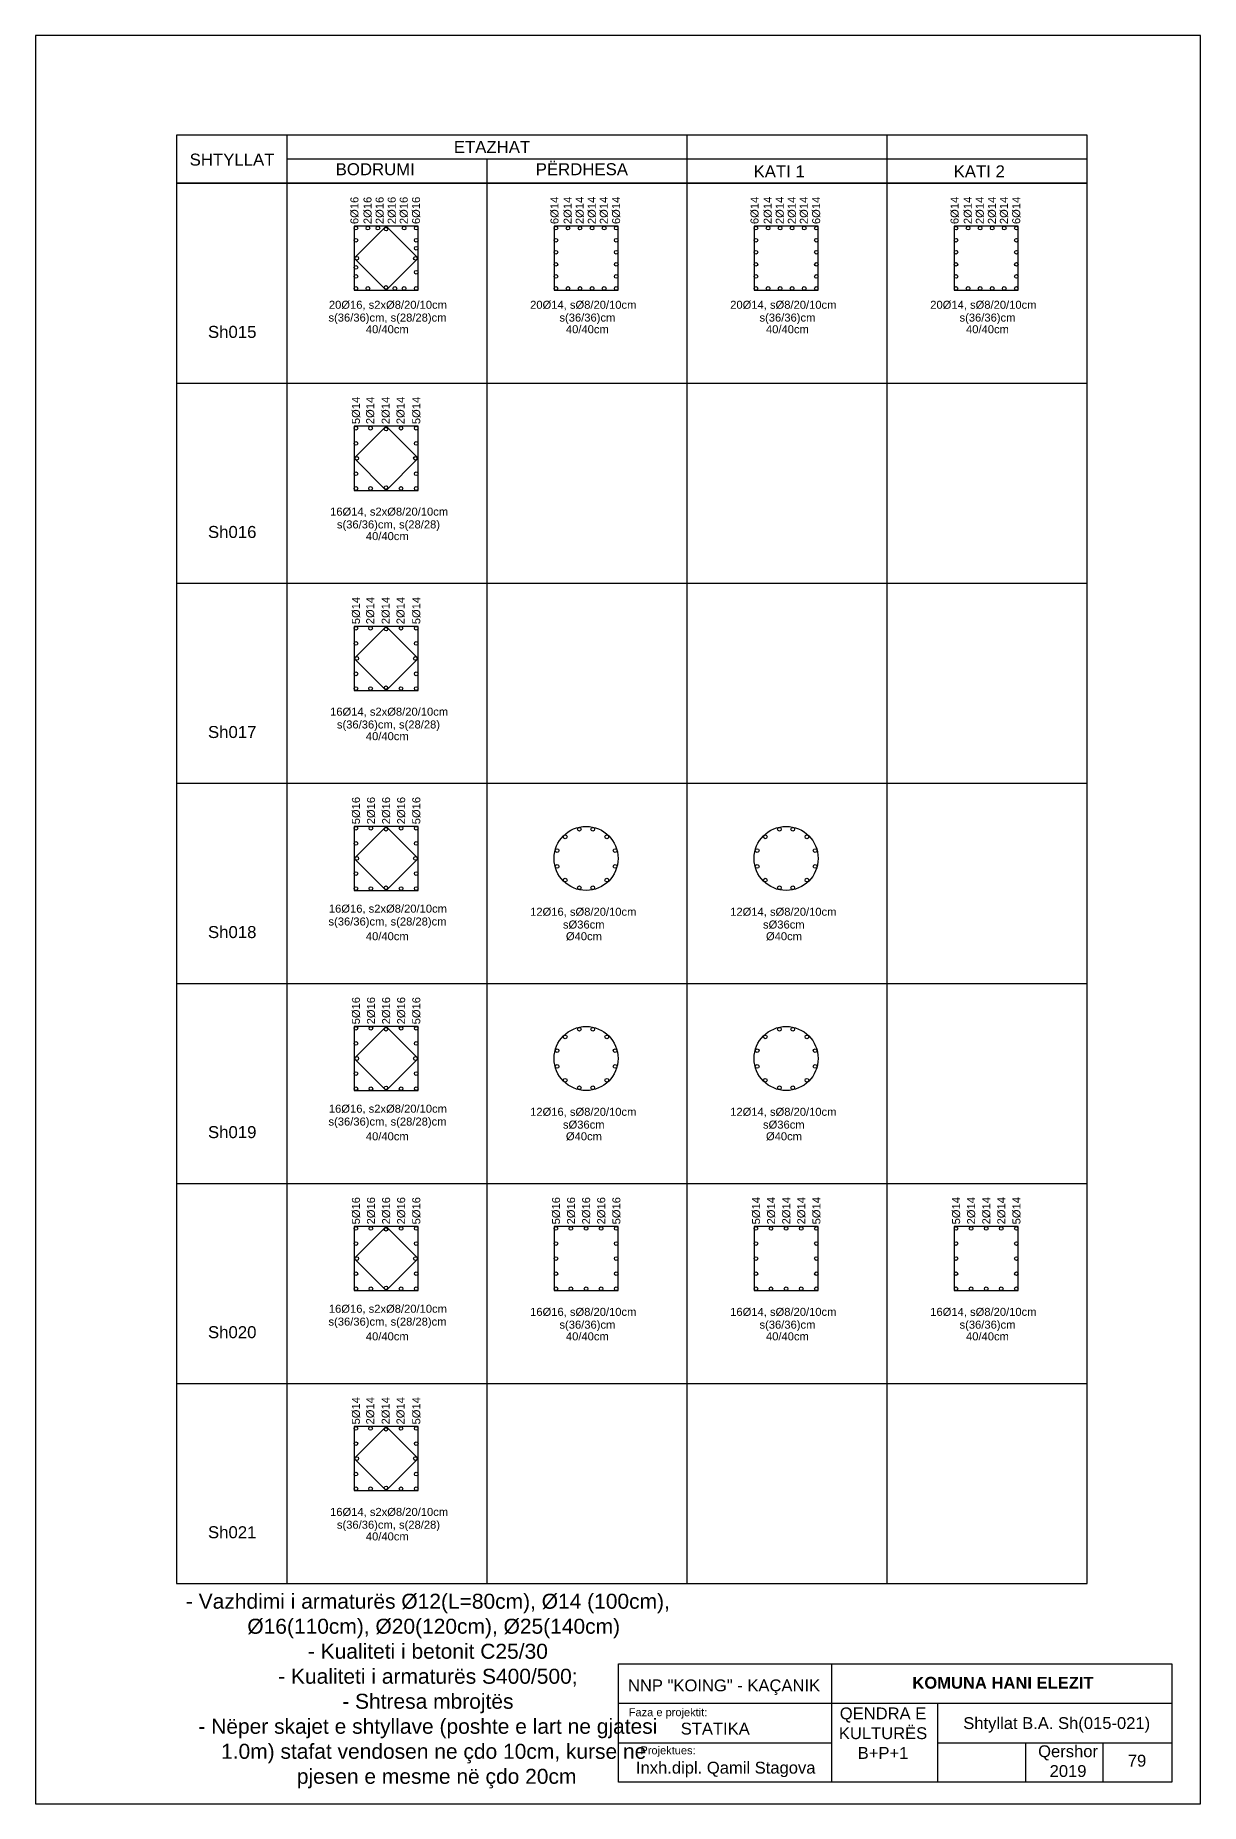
# Model space of a CAD drawing. Header units: inches. Extents: x 2793 to 14277, y -1659 to 551.
# Drawn here: x 6221 to 7677, y -1659 to 551 of the extents above; entities that cross this region are included whole.
import ezdxf

# ---------------------------------------------------------------- set-up
doc = ezdxf.new("R2010")
doc.units = ezdxf.units.IN
doc.layers.add('TEKSTI_Pen_No__201', color=7, linetype='Continuous', lineweight=18)
doc.styles.add('A4TS01', font='ARIAL.TTF', dxfattribs={"height": 10})
doc.styles.add('GENERATED_STYLE_1', font='ARIAL.TTF')

msp = doc.modelspace()

# ---------------------------------------------------------------- linework, layer by layer
for p, q in [((7677.5, 550.8), (6221.3, 550.8)), ((6221.3, 550.8), (6221.3, -1659)), ((7677.5, -1659), (7677.5, 550.8)), ((7535.8, 426.1), (6397.8, 426.1)), ((6397.8, 426.1), (6397.8, 366.1)), ((6397.8, 426.1), (6397.8, 366.1)), ((6535.8, 366.1), (6535.8, 426.1)), ((7035.8, 366.1), (7035.8, 426.1)), ((7285.8, 366.1), (7285.8, 426.1)), ((7535.8, 366.1), (7535.8, 426.1)), ((7535.8, 396.1), (6535.8, 396.1)), ((6785.8, 366.1), (6785.8, 396.1)), ((6397.8, 366.1), (6397.8, -1383.9)), ((6397.8, 366.1), (6397.8, -1383.9)), ((7535.8, 366.1), (6397.8, 366.1)), ((6397.8, 366.1), (6397.8, -1383.9)), ((6397.8, 366.1), (6397.8, 346.1)), ((6397.8, 366.1), (7535.8, 366.1)), ((6535.8, -1383.9), (6535.8, 366.1)), ((6785.8, -1383.9), (6785.8, 366.1)), ((7035.8, -1383.9), (7035.8, 366.1)), ((7285.8, -1383.9), (7285.8, 366.1)), ((7535.8, -1383.9), (7535.8, 366.1)), ((6699.5, 312.2), (6619.5, 312.2)), ((6619.5, 312.2), (6619.5, 232.2)), ((6659.5, 312.2), (6619.5, 272.2)), ((6699.5, 272.2), (6659.5, 312.2)), ((6699.5, 232.2), (6699.5, 312.2)), ((6949.5, 312.2), (6869.5, 312.2)), ((6869.5, 312.2), (6869.5, 232.2)), ((6949.5, 232.2), (6949.5, 312.2)), ((7199.5, 312.2), (7119.5, 312.2)), ((7119.5, 312.2), (7119.5, 232.2)), ((7199.5, 232.2), (7199.5, 312.2)), ((7449.5, 312.2), (7369.5, 312.2)), ((7369.5, 312.2), (7369.5, 232.2)), ((7449.5, 232.2), (7449.5, 312.2)), ((6619.5, 272.2), (6659.5, 232.2)), ((6659.5, 232.2), (6699.5, 272.2)), ((6619.5, 232.2), (6699.5, 232.2)), ((6869.5, 232.2), (6949.5, 232.2)), ((7119.5, 232.2), (7199.5, 232.2)), ((7369.5, 232.2), (7449.5, 232.2)), ((6397.8, 116.1), (7535.8, 116.1)), ((6699.5, 62.2), (6619.5, 62.2)), ((6619.5, 62.2), (6619.5, -17.8)), ((6619.5, 22.2), (6659.5, 62.2)), ((6659.5, 62.2), (6699.5, 22.2)), ((6699.5, -17.8), (6699.5, 62.2)), ((6659.5, -17.8), (6619.5, 22.2)), ((6699.5, 22.2), (6659.5, -17.8)), ((6619.5, -17.8), (6699.5, -17.8)), ((6397.8, -133.9), (7535.8, -133.9)), ((6699.5, -187.8), (6619.5, -187.8)), ((6619.5, -187.8), (6619.5, -267.8)), ((6619.5, -227.8), (6659.5, -187.8)), ((6659.5, -187.8), (6699.5, -227.8)), ((6699.5, -267.8), (6699.5, -187.8)), ((6659.5, -267.8), (6619.5, -227.8)), ((6699.5, -227.8), (6659.5, -267.8)), ((6619.5, -267.8), (6699.5, -267.8)), ((6397.8, -383.9), (7535.8, -383.9)), ((6699.5, -437.8), (6619.5, -437.8)), ((6619.5, -437.8), (6619.5, -517.8)), ((6619.5, -477.8), (6659.5, -437.8)), ((6659.5, -437.8), (6699.5, -477.8)), ((6699.5, -517.8), (6699.5, -437.8)), ((6659.5, -517.8), (6619.5, -477.8)), ((6699.5, -477.8), (6659.5, -517.8)), ((6619.5, -517.8), (6699.5, -517.8)), ((6397.8, -633.9), (7535.8, -633.9)), ((6699.5, -687.8), (6619.5, -687.8)), ((6619.5, -687.8), (6619.5, -767.8)), ((6619.5, -727.8), (6659.5, -687.8)), ((6659.5, -687.8), (6699.5, -727.8)), ((6699.5, -767.8), (6699.5, -687.8)), ((6659.5, -767.8), (6619.5, -727.8)), ((6699.5, -727.8), (6659.5, -767.8)), ((6619.5, -767.8), (6699.5, -767.8)), ((6397.8, -883.9), (7535.8, -883.9)), ((6699.5, -937.8), (6619.5, -937.8)), ((6619.5, -937.8), (6619.5, -1017.8)), ((6619.5, -977.8), (6659.5, -937.8)), ((6659.5, -937.8), (6699.5, -977.8)), ((6699.5, -1017.8), (6699.5, -937.8)), ((6949.5, -937.8), (6869.5, -937.8)), ((6869.5, -937.8), (6869.5, -1017.8)), ((6949.5, -1017.8), (6949.5, -937.8)), ((7199.5, -937.8), (7119.5, -937.8)), ((7119.5, -937.8), (7119.5, -1017.8)), ((7199.5, -1017.8), (7199.5, -937.8)), ((7449.5, -937.8), (7369.5, -937.8)), ((7369.5, -937.8), (7369.5, -1017.8)), ((7449.5, -1017.8), (7449.5, -937.8)), ((6659.5, -1017.8), (6619.5, -977.8)), ((6699.5, -977.8), (6659.5, -1017.8)), ((6619.5, -1017.8), (6699.5, -1017.8)), ((6869.5, -1017.8), (6949.5, -1017.8)), ((7119.5, -1017.8), (7199.5, -1017.8)), ((7369.5, -1017.8), (7449.5, -1017.8)), ((6397.8, -1133.9), (7535.8, -1133.9)), ((6397.8, -1133.9), (7535.8, -1133.9)), ((6699.5, -1187.8), (6619.5, -1187.8)), ((6619.5, -1187.8), (6619.5, -1267.8)), ((6619.5, -1227.8), (6659.5, -1187.8)), ((6659.5, -1187.8), (6699.5, -1227.8)), ((6699.5, -1267.8), (6699.5, -1187.8)), ((6659.5, -1267.8), (6619.5, -1227.8)), ((6699.5, -1227.8), (6659.5, -1267.8)), ((6619.5, -1267.8), (6699.5, -1267.8)), ((6397.8, -1383.9), (7535.8, -1383.9)), ((6397.8, -1383.9), (7535.8, -1383.9)), ((6949.9, -1632.2), (6949.9, -1484.1)), ((6949.9, -1484.1), (7641.3, -1484.1)), ((7216.6, -1632.2), (7216.6, -1484.1)), ((7641.3, -1484.1), (7641.3, -1632.2)), ((6949.9, -1533.4), (7641.3, -1533.4)), ((7348.6, -1533.4), (7348.6, -1632.2)), ((6949.9, -1582.8), (7216.6, -1582.8)), ((7348.6, -1582.8), (7641.3, -1582.8)), ((7458.5, -1582.8), (7458.5, -1632.2)), ((7555.2, -1582.8), (7555.2, -1632.2)), ((7641.3, -1632.2), (6949.9, -1632.2)), ((6221.3, -1659), (7677.5, -1659))]:
    msp.add_line(p, q)
for centre, radius in [((6621.8, 309.9), 2.3), ((6636.9, 309.9), 2.3), ((6649.3, 309.9), 2.3), ((6659.5, 308.7), 2.3), ((6682.1, 309.9), 2.3), ((6697.2, 309.9), 2.3), ((6871.8, 309.9), 2.3), ((6886.9, 309.9), 2.3), ((6901.9, 309.9), 2.3), ((6917, 309.9), 2.3), ((6932.1, 309.9), 2.3), ((6947.2, 309.9), 2.3), ((7121.8, 309.9), 2.3), ((7136.9, 309.9), 2.3), ((7151.9, 309.9), 2.3), ((7167, 309.9), 2.3), ((7182.1, 309.9), 2.3), ((7197.2, 309.9), 2.3), ((7371.8, 309.9), 2.3), ((7386.9, 309.9), 2.3), ((7401.9, 309.9), 2.3), ((7417, 309.9), 2.3), ((7432.1, 309.9), 2.3), ((7447.2, 309.9), 2.3), ((6621.8, 294.8), 2.3), ((6697.2, 294.8), 2.3), ((6871.8, 294.8), 2.3), ((6947.2, 294.8), 2.3), ((7121.8, 294.8), 2.3), ((7197.2, 294.8), 2.3), ((7371.8, 294.8), 2.3), ((7447.2, 294.8), 2.3), ((6622.9, 272.3), 2.3), ((6696.2, 272.1), 2.3), ((6697.2, 284.8), 2.3), ((6871.8, 279.7), 2.3), ((6871.8, 264.6), 2.3), ((6947.2, 279.7), 2.3), ((6947.2, 264.6), 2.3), ((7121.8, 279.7), 2.3), ((7121.8, 264.6), 2.3), ((7197.2, 279.7), 2.3), ((7197.2, 264.6), 2.3), ((7371.8, 279.7), 2.3), ((7371.8, 264.6), 2.3), ((7447.2, 279.7), 2.3), ((7447.2, 264.6), 2.3), ((6621.8, 260.7), 2.3), ((6621.8, 249.5), 2.3), ((6697.2, 254.7), 2.3), ((6871.8, 249.5), 2.3), ((6947.2, 249.5), 2.3), ((7121.8, 249.5), 2.3), ((7197.2, 249.5), 2.3), ((7371.8, 249.5), 2.3), ((7447.2, 249.5), 2.3), ((6621.8, 234.5), 2.3), ((6636.9, 234.5), 2.3), ((6659.5, 235.7), 2.3), ((6670.6, 234.5), 2.3), ((6682.1, 234.5), 2.3), ((6697.2, 234.5), 2.3), ((6871.8, 234.5), 2.3), ((6886.9, 234.5), 2.3), ((6901.9, 234.5), 2.3), ((6917, 234.5), 2.3), ((6932.1, 234.5), 2.3), ((6947.2, 234.5), 2.3), ((7121.8, 234.5), 2.3), ((7136.9, 234.5), 2.3), ((7151.9, 234.5), 2.3), ((7167, 234.5), 2.3), ((7182.1, 234.5), 2.3), ((7197.2, 234.5), 2.3), ((7371.8, 234.5), 2.3), ((7386.9, 234.5), 2.3), ((7401.9, 234.5), 2.3), ((7417, 234.5), 2.3), ((7432.1, 234.5), 2.3), ((7447.2, 234.5), 2.3), ((6621.8, 59.9), 2.3), ((6640.2, 59.9), 2.3), ((6659.5, 58.8), 2.3), ((6678.2, 59.9), 2.3), ((6697.2, 59.9), 2.3), ((6621.8, 40.9), 2.3), ((6622.9, 22.2), 2.3), ((6696.1, 22.2), 2.3), ((6697.2, 40.9), 2.3), ((6621.8, 2.9), 2.3), ((6697.2, 2.9), 2.3), ((6621.8, -15.5), 2.3), ((6621.8, -15.5), 2.3), ((6640.2, -15.5), 2.3), ((6659.5, -14.4), 2.3), ((6678.2, -15.5), 2.3), ((6697.2, -15.5), 2.3), ((6621.8, -190.1), 2.3), ((6640.2, -190.1), 2.3), ((6659.5, -191.2), 2.3), ((6678.2, -190.1), 2.3), ((6697.2, -190.1), 2.3), ((6621.8, -209.1), 2.3), ((6697.2, -209.1), 2.3), ((6622.9, -227.8), 2.3), ((6696.1, -227.8), 2.3), ((6621.8, -247.1), 2.3), ((6621.8, -265.5), 2.3), ((6621.8, -265.5), 2.3), ((6640.2, -265.5), 2.3), ((6659.5, -264.4), 2.3), ((6678.2, -265.5), 2.3), ((6697.2, -247.1), 2.3), ((6697.2, -265.5), 2.3), ((6621.8, -440.1), 2.3), ((6640.6, -440.1), 2.3), ((6659.5, -441.3), 2.3), ((6678.3, -440.1), 2.3), ((6697.2, -440.1), 2.3), ((6909.5, -477.8), 40), ((6901.1, -441.3), 2.3), ((6917.8, -441.3), 2.3), ((7159.5, -477.8), 40), ((7151.1, -441.3), 2.3), ((7167.8, -441.3), 2.3), ((6621.8, -459), 2.3), ((6697.2, -459), 2.3), ((6883.5, -450.8), 2.3), ((6935.4, -450.8), 2.3), ((7133.5, -450.8), 2.3), ((7185.4, -450.8), 2.3), ((6622.9, -477.8), 2.3), ((6696.2, -477.8), 2.3), ((6873.3, -468), 2.3), ((6873.3, -487.7), 2.3), ((6945.7, -468), 2.3), ((6945.7, -487.7), 2.3), ((7123.3, -468), 2.3), ((7123.3, -487.7), 2.3), ((7195.7, -468), 2.3), ((7195.7, -487.7), 2.3), ((6621.8, -496.7), 2.3), ((6697.2, -496.7), 2.3), ((6883.5, -504.9), 2.3), ((6935.4, -504.9), 2.3), ((7133.5, -504.9), 2.3), ((7185.4, -504.9), 2.3), ((6621.8, -515.5), 2.3), ((6621.8, -515.5), 2.3), ((6640.6, -515.5), 2.3), ((6659.5, -514.5), 2.3), ((6678.3, -515.5), 2.3), ((6697.2, -515.5), 2.3), ((6901.1, -514.4), 2.3), ((6917.8, -514.4), 2.3), ((7151.1, -514.4), 2.3), ((7167.8, -514.4), 2.3), ((6621.8, -690.1), 2.3), ((6621.8, -709), 2.3), ((6640.6, -690.1), 2.3), ((6659.5, -691.3), 2.3), ((6678.3, -690.1), 2.3), ((6697.2, -690.1), 2.3), ((6697.2, -709), 2.3), ((6909.5, -727.8), 40), ((6883.5, -700.8), 2.3), ((6901.1, -691.3), 2.3), ((6917.8, -691.3), 2.3), ((6935.4, -700.8), 2.3), ((7159.5, -727.8), 40), ((7133.5, -700.8), 2.3), ((7151.1, -691.3), 2.3), ((7167.8, -691.3), 2.3), ((7185.4, -700.8), 2.3), ((6622.9, -727.8), 2.3), ((6696.2, -727.8), 2.3), ((6873.3, -718), 2.3), ((6945.7, -718), 2.3), ((7123.3, -718), 2.3), ((7195.7, -718), 2.3), ((6621.8, -746.7), 2.3), ((6697.2, -746.7), 2.3), ((6873.3, -737.7), 2.3), ((6945.7, -737.7), 2.3), ((7123.3, -737.7), 2.3), ((7195.7, -737.7), 2.3), ((6621.8, -765.5), 2.3), ((6621.8, -765.5), 2.3), ((6640.6, -765.5), 2.3), ((6659.5, -764.5), 2.3), ((6678.3, -765.5), 2.3), ((6697.2, -765.5), 2.3), ((6883.5, -754.9), 2.3), ((6901.1, -764.4), 2.3), ((6917.8, -764.4), 2.3), ((6935.4, -754.9), 2.3), ((7133.5, -754.9), 2.3), ((7151.1, -764.4), 2.3), ((7167.8, -764.4), 2.3), ((7185.4, -754.9), 2.3), ((6621.8, -940.1), 2.3), ((6640.6, -940.1), 2.3), ((6659.5, -941.3), 2.3), ((6678.3, -940.1), 2.3), ((6697.2, -940.1), 2.3), ((6871.8, -940.1), 2.3), ((6890.6, -940.1), 2.3), ((6909.5, -940.1), 2.3), ((6928.3, -940.1), 2.3), ((6947.2, -940.1), 2.3), ((7121.8, -940.1), 2.3), ((7140.6, -940.1), 2.3), ((7159.5, -940.1), 2.3), ((7178.3, -940.1), 2.3), ((7197.2, -940.1), 2.3), ((7371.8, -940.1), 2.3), ((7390.6, -940.1), 2.3), ((7409.5, -940.1), 2.3), ((7428.3, -940.1), 2.3), ((7447.2, -940.1), 2.3), ((6621.8, -959), 2.3), ((6697.2, -959), 2.3), ((6871.8, -959), 2.3), ((6947.2, -959), 2.3), ((7121.8, -959), 2.3), ((7197.2, -959), 2.3), ((7371.8, -959), 2.3), ((7447.2, -959), 2.3), ((6622.9, -977.8), 2.3), ((6696.2, -977.8), 2.3), ((6871.8, -977.8), 2.3), ((6947.2, -977.8), 2.3), ((7121.8, -977.8), 2.3), ((7197.2, -977.8), 2.3), ((7371.8, -977.8), 2.3), ((7447.2, -977.8), 2.3), ((6621.8, -996.7), 2.3), ((6621.8, -1015.5), 2.3), ((6621.8, -1015.5), 2.3), ((6640.6, -1015.5), 2.3), ((6659.5, -1014.5), 2.3), ((6678.3, -1015.5), 2.3), ((6697.2, -996.7), 2.3), ((6697.2, -1015.5), 2.3), ((6871.8, -996.7), 2.3), ((6871.8, -1015.5), 2.3), ((6871.8, -1015.5), 2.3), ((6890.6, -1015.5), 2.3), ((6909.5, -1015.5), 2.3), ((6928.3, -1015.5), 2.3), ((6947.2, -996.7), 2.3), ((6947.2, -1015.5), 2.3), ((7121.8, -996.7), 2.3), ((7121.8, -1015.5), 2.3), ((7121.8, -1015.5), 2.3), ((7140.6, -1015.5), 2.3), ((7159.5, -1015.5), 2.3), ((7178.3, -1015.5), 2.3), ((7197.2, -996.7), 2.3), ((7197.2, -1015.5), 2.3), ((7371.8, -996.7), 2.3), ((7371.8, -1015.5), 2.3), ((7371.8, -1015.5), 2.3), ((7390.6, -1015.5), 2.3), ((7409.5, -1015.5), 2.3), ((7428.3, -1015.5), 2.3), ((7447.2, -996.7), 2.3), ((7447.2, -1015.5), 2.3), ((6621.8, -1190.1), 2.3), ((6640.2, -1190.1), 2.3), ((6659.5, -1191.2), 2.3), ((6678.2, -1190.1), 2.3), ((6697.2, -1190.1), 2.3), ((6621.8, -1209.1), 2.3), ((6697.2, -1209.1), 2.3), ((6622.9, -1227.8), 2.3), ((6696.1, -1227.8), 2.3), ((6621.8, -1247.1), 2.3), ((6697.2, -1247.1), 2.3), ((6621.8, -1265.5), 2.3), ((6621.8, -1265.5), 2.3), ((6640.2, -1265.5), 2.3), ((6659.5, -1264.4), 2.3), ((6678.2, -1265.5), 2.3), ((6697.2, -1265.5), 2.3)]:
    msp.add_circle(centre, radius)

# ---------------------------------------------------------------- texts
at = {"width": 286.78, "attachment_point": 1, "style": 'A4TS01'}
for s, insert, char_height in [('SHTYLLAT', (6414.1, 403), 15), ('ETAZHAT', (6744.2, 418.8), 15), ('BODRUMI', (6596.6, 391), 15), ('PËRDHESA', (6846.6, 391), 15), ('KATI 1', (7118.8, 388.3), 15), ('{\\fArial|b0|i0|c238|p34;KATI }2', (7368.8, 388.3), 15), ('{\\fArial|b0|i0|c238|p34;s(36/36)cm}, s(28/28)cm', (6587.6, 203.1), 10), ('{\\fArial|b0|i0|c238|p34;20Ø16, s}2x{\\fArial|b0|i0|c238|p34;Ø8/20/10cm }', (6588.1, 219.1), 10), ('{\\fArial|b0|i0|c238|p34;20Ø14, sØ8/20/1}0{\\fArial|b0|i0|c238|p34;cm }', (6839.6, 219.1), 10), ('{\\fArial|b0|i0|c238|p34;s(}3{\\fArial|b0|i0|c238|p34;6/}36{\\fArial|b0|i0|c238|p34;)cm}', (6876.2, 203.1), 10), ('{\\fArial|b0|i0|c238|p34;20Ø14, sØ8/20/}10{\\fArial|b0|i0|c238|p34;cm }', (7089.6, 219.1), 10), ('{\\fArial|b0|i0|c238|p34;s(}3{\\fArial|b0|i0|c238|p34;6/}36{\\fArial|b0|i0|c238|p34;)cm}', (7126.2, 203.1), 10), ('{\\fArial|b0|i0|c238|p34;20Ø14, sØ8/20/}10{\\fArial|b0|i0|c238|p34;cm }', (7339.6, 219.1), 10), ('{\\fArial|b0|i0|c238|p34;s(}3{\\fArial|b0|i0|c238|p34;6/}36{\\fArial|b0|i0|c238|p34;)cm}', (7376.2, 203.1), 10), ('{\\fArial|b0|i0|c238|p34;Sh0}15', (6437, 187.7), 15), ('4{\\fArial|b0|i0|c238|p34;0/}4{\\fArial|b0|i0|c238|p34;0cm}', (6634.3, 188.5), 10), ('4{\\fArial|b0|i0|c238|p34;0/}4{\\fArial|b0|i0|c238|p34;0cm}', (6884.3, 188.5), 10), ('4{\\fArial|b0|i0|c238|p34;0/}4{\\fArial|b0|i0|c238|p34;0cm}', (7134.3, 188.5), 10), ('4{\\fArial|b0|i0|c238|p34;0/}4{\\fArial|b0|i0|c238|p34;0cm}', (7384.3, 188.5), 10), ('{\\fArial|b0|i0|c238|p34;16Ø1}4{\\fArial|b0|i0|c238|p34;, s2xØ8/20/10cm }', (6589.6, -39.4), 10), ('{\\fArial|b0|i0|c238|p34;Sh0}16', (6437, -62.3), 15), ('{\\fArial|b0|i0|c238|p34;s(36/36)cm}, s(28/28)', (6598.1, -55.4), 10), ('4{\\fArial|b0|i0|c238|p34;0/}4{\\fArial|b0|i0|c238|p34;0cm}', (6634.3, -70), 10), ('{\\fArial|b0|i0|c238|p34;16Ø1}4{\\fArial|b0|i0|c238|p34;, s2xØ8/20/10cm }', (6589.6, -289.4), 10), ('{\\fArial|b0|i0|c238|p34;s(36/36)cm}, s(28/28)', (6598.1, -305.4), 10), ('{\\fArial|b0|i0|c238|p34;Sh0}17', (6437, -312.3), 15), ('4{\\fArial|b0|i0|c238|p34;0/}4{\\fArial|b0|i0|c238|p34;0cm}', (6634.3, -320), 10), ('{\\fArial|b0|i0|c238|p34;s(36/36)cm}, s(28/28)cm', (6587.6, -551.6), 10), ('16{\\fArial|b0|i0|c238|p34;Ø16, s2xØ8/20/10cm }', (6588.1, -535.5), 10), ('{\\fArial|b0|i0|c238|p34;12Ø16, sØ8/20/}10{\\fArial|b0|i0|c238|p34;cm }', (6839.6, -539.4), 10), ('{\\fArial|b0|i0|c238|p34;12Ø14, sØ8/20/}10{\\fArial|b0|i0|c238|p34;cm }', (7089.6, -539.4), 10), ('{\\fArial|b0|i0|c238|p34;Sh0}18', (6437, -562.3), 15), ('4{\\fArial|b0|i0|c238|p34;0/}4{\\fArial|b0|i0|c238|p34;0cm}', (6634.3, -570), 10), ('{\\fArial|b0|i0|c238|p34;s}Ø36{\\fArial|b0|i0|c238|p34;cm}', (6880.6, -555.4), 10), ('Ø40cm', (6884.3, -570), 10), ('{\\fArial|b0|i0|c238|p34;s}Ø36{\\fArial|b0|i0|c238|p34;cm}', (7130.6, -555.4), 10), ('Ø40cm', (7134.3, -570), 10), ('16{\\fArial|b0|i0|c238|p34;Ø16, s2xØ8/20/10cm }', (6588.1, -785.5), 10), ('{\\fArial|b0|i0|c238|p34;12Ø16, sØ8/20/}10{\\fArial|b0|i0|c238|p34;cm }', (6839.6, -789.4), 10), ('{\\fArial|b0|i0|c238|p34;12Ø14, sØ8/20/}10{\\fArial|b0|i0|c238|p34;cm }', (7089.6, -789.4), 10), ('{\\fArial|b0|i0|c238|p34;Sh0}19', (6437, -812.3), 15), ('{\\fArial|b0|i0|c238|p34;s(36/36)cm}, s(28/28)cm', (6587.6, -801.6), 10), ('{\\fArial|b0|i0|c238|p34;s}Ø36{\\fArial|b0|i0|c238|p34;cm}', (6880.6, -805.4), 10), ('{\\fArial|b0|i0|c238|p34;s}Ø36{\\fArial|b0|i0|c238|p34;cm}', (7130.6, -805.4), 10), ('4{\\fArial|b0|i0|c238|p34;0/}4{\\fArial|b0|i0|c238|p34;0cm}', (6634.3, -820), 10), ('Ø40cm', (6884.3, -820), 10), ('Ø40cm', (7134.3, -820), 10), ('16{\\fArial|b0|i0|c238|p34;Ø16, s2xØ8/20/10cm }', (6588.1, -1035.5), 10), ('{\\fArial|b0|i0|c238|p34;s(36/36)cm}, s(28/28)cm', (6587.6, -1051.6), 10), ('{\\fArial|b0|i0|c238|p34;16Ø16, sØ8/20/}10{\\fArial|b0|i0|c238|p34;cm }', (6839.6, -1039.4), 10), ('{\\fArial|b0|i0|c238|p34;s(}3{\\fArial|b0|i0|c238|p34;6/}36{\\fArial|b0|i0|c238|p34;)cm}', (6876.2, -1055.4), 10), ('{\\fArial|b0|i0|c238|p34;16Ø14, sØ8/20/1}0{\\fArial|b0|i0|c238|p34;cm }', (7089.6, -1039.4), 10), ('{\\fArial|b0|i0|c238|p34;s(}3{\\fArial|b0|i0|c238|p34;6/}36{\\fArial|b0|i0|c238|p34;)cm}', (7126.2, -1055.4), 10), ('{\\fArial|b0|i0|c238|p34;16Ø14, sØ8/20/}10{\\fArial|b0|i0|c238|p34;cm }', (7339.6, -1039.4), 10), ('{\\fArial|b0|i0|c238|p34;s(}3{\\fArial|b0|i0|c238|p34;6/}36{\\fArial|b0|i0|c238|p34;)cm}', (7376.2, -1055.4), 10), ('{\\fArial|b0|i0|c238|p34;Sh0}20', (6437, -1062.3), 15), ('4{\\fArial|b0|i0|c238|p34;0/}4{\\fArial|b0|i0|c238|p34;0cm}', (6634.3, -1070), 10), ('4{\\fArial|b0|i0|c238|p34;0/}4{\\fArial|b0|i0|c238|p34;0cm}', (6884.3, -1070), 10), ('4{\\fArial|b0|i0|c238|p34;0/}4{\\fArial|b0|i0|c238|p34;0cm}', (7134.3, -1070), 10), ('4{\\fArial|b0|i0|c238|p34;0/}4{\\fArial|b0|i0|c238|p34;0cm}', (7384.3, -1070), 10), ('{\\fArial|b0|i0|c238|p34;16Ø1}4{\\fArial|b0|i0|c238|p34;, s2xØ8/20/10cm }', (6589.6, -1289.4), 10), ('{\\fArial|b0|i0|c238|p34;Sh0}21', (6437, -1312.3), 15), ('{\\fArial|b0|i0|c238|p34;s(36/36)cm}, s(28/28)', (6598.1, -1305.4), 10), ('4{\\fArial|b0|i0|c238|p34;0/}4{\\fArial|b0|i0|c238|p34;0cm}', (6634.3, -1320), 10)]:
    msp.add_mtext(s, dxfattribs=dict(at, insert=insert, char_height=char_height))
at = {"char_height": 10, "width": 286.78, "attachment_point": 1, "rotation": 90, "style": 'A4TS01'}
for s, insert in [('{\\fArial|b0|i0|c238|p34;6Ø1}6', (6615, 314.9)), ('{\\fArial|b0|i0|c238|p34;2Ø1}6', (6631.4, 314.9)), ('{\\fArial|b0|i0|c238|p34;2Ø1}6', (6646.5, 314.9)), ('{\\fArial|b0|i0|c238|p34;2Ø1}6', (6661.6, 314.9)), ('{\\fArial|b0|i0|c238|p34;2Ø1}6', (6676.6, 314.9)), ('{\\fArial|b0|i0|c238|p34;6Ø16}', (6692, 314.9)), ('{\\fArial|b0|i0|c238|p34;6Ø1}4', (6865, 314.9)), ('{\\fArial|b0|i0|c238|p34;2Ø1}4', (6881.4, 314.9)), ('{\\fArial|b0|i0|c238|p34;2Ø1}4', (6896.5, 314.9)), ('{\\fArial|b0|i0|c238|p34;2Ø1}4', (6911.6, 314.9)), ('{\\fArial|b0|i0|c238|p34;2Ø1}4', (6926.6, 314.9)), ('{\\fArial|b0|i0|c238|p34;6Ø1}4', (6942, 314.9)), ('{\\fArial|b0|i0|c238|p34;6Ø1}4', (7115, 314.9)), ('{\\fArial|b0|i0|c238|p34;2Ø1}4', (7131.4, 314.9)), ('{\\fArial|b0|i0|c238|p34;2Ø1}4', (7146.5, 314.9)), ('{\\fArial|b0|i0|c238|p34;2Ø1}4', (7161.6, 314.9)), ('{\\fArial|b0|i0|c238|p34;2Ø1}4', (7176.6, 314.9)), ('{\\fArial|b0|i0|c238|p34;6Ø1}4', (7192, 314.9)), ('{\\fArial|b0|i0|c238|p34;6Ø1}4', (7365, 314.9)), ('{\\fArial|b0|i0|c238|p34;2Ø1}4', (7381.4, 314.9)), ('{\\fArial|b0|i0|c238|p34;2Ø1}4', (7396.5, 314.9)), ('{\\fArial|b0|i0|c238|p34;2Ø1}4', (7411.6, 314.9)), ('{\\fArial|b0|i0|c238|p34;2Ø1}4', (7426.6, 314.9)), ('{\\fArial|b0|i0|c238|p34;6Ø1}4', (7442, 314.9)), ('5{\\fArial|b0|i0|c238|p34;Ø14}', (6616.9, 64.9)), ('{\\fArial|b0|i0|c238|p34;2Ø1}4', (6634.7, 64.9)), ('{\\fArial|b0|i0|c238|p34;2Ø1}4', (6654, 64.9)), ('{\\fArial|b0|i0|c238|p34;2Ø1}4', (6672.6, 64.9)), ('5{\\fArial|b0|i0|c238|p34;Ø1}4', (6692.3, 64.9)), ('5{\\fArial|b0|i0|c238|p34;Ø14}', (6616.9, -185.1)), ('{\\fArial|b0|i0|c238|p34;2Ø1}4', (6634.7, -185.1)), ('{\\fArial|b0|i0|c238|p34;2Ø1}4', (6654, -185.1)), ('{\\fArial|b0|i0|c238|p34;2Ø1}4', (6672.6, -185.1)), ('5{\\fArial|b0|i0|c238|p34;Ø1}4', (6692.3, -185.1)), ('{\\fArial|b0|i0|c238|p34;5Ø1}6', (6616.9, -435.1)), ('{\\fArial|b0|i0|c238|p34;2Ø1}6', (6635.7, -435.1)), ('{\\fArial|b0|i0|c238|p34;2Ø1}6', (6654.6, -435.1)), ('{\\fArial|b0|i0|c238|p34;2Ø1}6', (6673.4, -435.1)), ('{\\fArial|b0|i0|c238|p34;5Ø1}6', (6692.3, -435.1)), ('{\\fArial|b0|i0|c238|p34;5Ø1}6', (6616.9, -685.1)), ('{\\fArial|b0|i0|c238|p34;2Ø1}6', (6635.7, -685.1)), ('{\\fArial|b0|i0|c238|p34;2Ø1}6', (6654.6, -685.1)), ('{\\fArial|b0|i0|c238|p34;2Ø1}6', (6673.4, -685.1)), ('{\\fArial|b0|i0|c238|p34;5Ø1}6', (6692.3, -685.1)), ('{\\fArial|b0|i0|c238|p34;5Ø1}6', (6616.9, -935.1)), ('{\\fArial|b0|i0|c238|p34;2Ø1}6', (6635.7, -935.1)), ('{\\fArial|b0|i0|c238|p34;2Ø1}6', (6654.6, -935.1)), ('{\\fArial|b0|i0|c238|p34;2Ø1}6', (6673.4, -935.1)), ('{\\fArial|b0|i0|c238|p34;5Ø1}6', (6692.3, -935.1)), ('{\\fArial|b0|i0|c238|p34;5Ø1}6', (6866.9, -935.1)), ('{\\fArial|b0|i0|c238|p34;2Ø1}6', (6885.7, -935.1)), ('{\\fArial|b0|i0|c238|p34;2Ø1}6', (6904.6, -935.1)), ('{\\fArial|b0|i0|c238|p34;2Ø1}6', (6923.4, -935.1)), ('{\\fArial|b0|i0|c238|p34;5Ø1}6', (6942.3, -935.1)), ('{\\fArial|b0|i0|c238|p34;5Ø1}4', (7116.9, -935.1)), ('{\\fArial|b0|i0|c238|p34;2Ø1}4', (7135.7, -935.1)), ('{\\fArial|b0|i0|c238|p34;2Ø1}4', (7154.6, -935.1)), ('{\\fArial|b0|i0|c238|p34;2Ø1}4', (7173.4, -935.1)), ('{\\fArial|b0|i0|c238|p34;5Ø1}4', (7192.3, -935.1)), ('{\\fArial|b0|i0|c238|p34;5Ø1}4', (7366.9, -935.1)), ('{\\fArial|b0|i0|c238|p34;2Ø1}4', (7385.7, -935.1)), ('{\\fArial|b0|i0|c238|p34;2Ø1}4', (7404.6, -935.1)), ('{\\fArial|b0|i0|c238|p34;2Ø1}4', (7423.4, -935.1)), ('{\\fArial|b0|i0|c238|p34;5Ø1}4', (7442.3, -935.1)), ('5{\\fArial|b0|i0|c238|p34;Ø14}', (6616.9, -1185.1)), ('{\\fArial|b0|i0|c238|p34;2Ø1}4', (6634.7, -1185.1)), ('{\\fArial|b0|i0|c238|p34;2Ø1}4', (6654, -1185.1)), ('{\\fArial|b0|i0|c238|p34;2Ø1}4', (6672.6, -1185.1)), ('5{\\fArial|b0|i0|c238|p34;Ø1}4', (6692.3, -1185.1))]:
    msp.add_mtext(s, dxfattribs=dict(at, insert=insert))
at = {"insert": (6711.8, -1518.3), "char_height": 18.75, "width": 705.959, "attachment_point": 5}
msp.add_mtext('{\\fArial|b0|i0|c0|p34;- Vazhdimi i armaturës Ø12(L=80cm), Ø14 (100cm),\\P  Ø16(110cm), Ø20(120cm), Ø25(140cm) \\P- Kualiteti i betonit C25/30\\P- Kualiteti i armaturës S400/500;\\P- Shtresa mbrojtës\\P- Nëper skajet e shtyllave (poshte e lart ne gjatesi\\P  1.0m) stafat vendosen ne çdo 10cm, kurse ne \\P   pjesen e mesme në çdo 20cm }', dxfattribs=at)
at = {"layer": 'TEKSTI_Pen_No__201', "linetype": 'Continuous', "attachment_point": 2, "style": 'GENERATED_STYLE_1'}
for s, insert, char_height in [('{\\fArial|b1|i0|c0|p34;KOMUNA HANI ELEZIT}', (7430.5, -1500.5), 14.816), ('NNP "KOING" - KAÇANIK', (7081.9, -1503.8), 14.816), ('Faza e projektit:', (7011.9, -1539.8), 9.877), ('QENDRA E \\PKULTURËS\\PB+P+1', (7280.6, -1538.8), 14.82), ('STATIKA', (7070.9, -1557.8), 14.82), ('Shtyllat B.A. Sh(015-021)', (7497.6, -1550.9), 14.816), ('Projektues:', (7011.9, -1587.4), 9.877), ('Qershor \\P2019', (7511.8, -1586.1), 14.82), ('Inxh.dipl. Qamil Stagova', (7084, -1606.6), 14.816), ('79', (7598, -1597.9), 14.82)]:
    msp.add_mtext(s, dxfattribs=dict(at, insert=insert, char_height=char_height))

doc.saveas('drawing.dxf')
